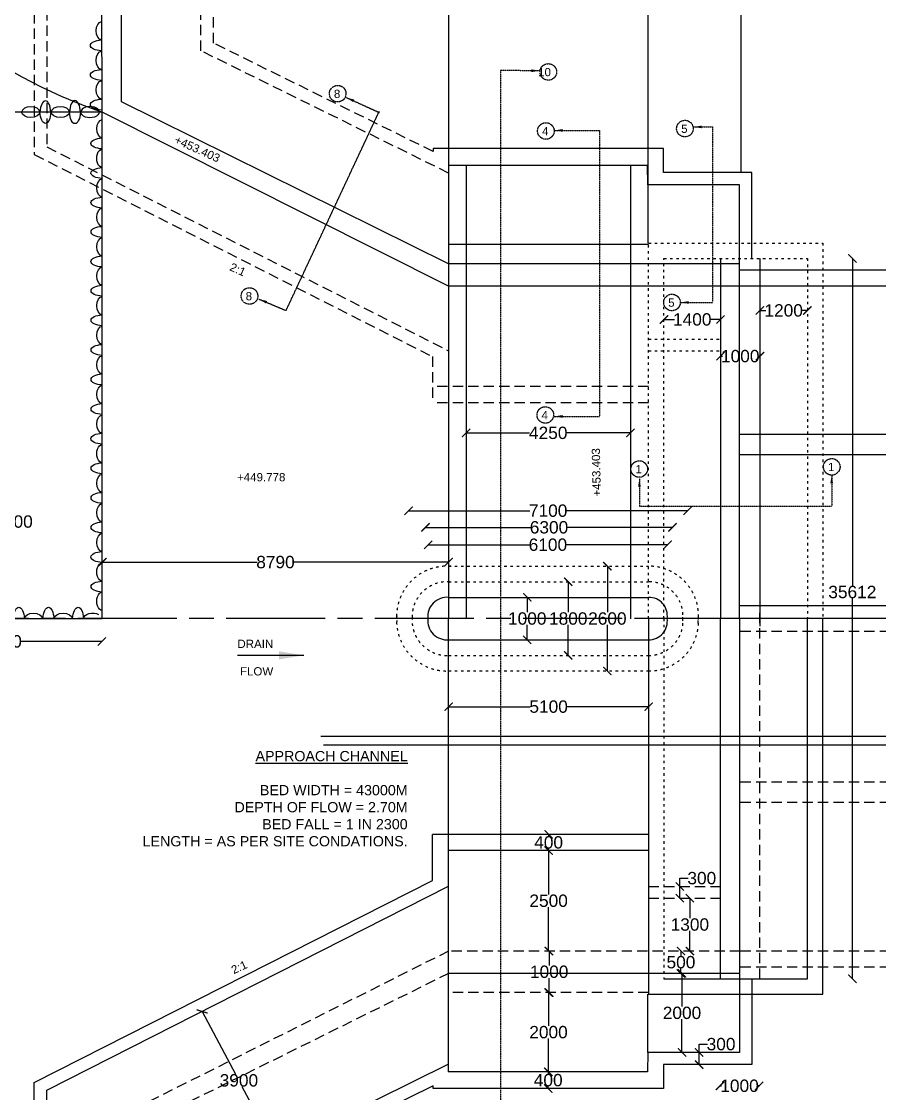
# Model space of a CAD drawing. Header units: millimetres. Extents: x -684 to 57229, y 11787 to 25017.
# Drawn here: x 38562 to 42724, y 14452 to 19652 of the extents above; entities that cross this region are included whole.
import ezdxf

# ---------------------------------------------------------------- set-up
doc = ezdxf.new("R2010")
doc.units = ezdxf.units.MM
doc.header["$MEASUREMENT"] = 0
for name, pattern in [('ACAD_ISO03W100', [30, 12, -18]), ('ACAD_ISO08W100', [36, 24, -3, 6, -3]), ('HIDDENX2', [0.75, 0.5, -0.25])]:
    doc.linetypes.add(name, pattern=pattern)
doc.layers.add('DIMENSION', color=7, linetype='Continuous')
doc.layers.add('DRAWING', color=7, linetype='Continuous')
doc.styles.get("Standard").update_dxf_attribs({"font": 'arial.ttf'})
doc.dimstyles.get("Standard").update_dxf_attribs({"dimtxt": 60, "dimasz": 40, "dimexe": 0.18, "dimexo": 0.0625, "dimgap": 0.09, "dimtad": 0, "dimtih": 1, "dimtoh": 1, "dimdec": 0, "dimzin": 0, "dimdsep": 46, "dimtxsty": 'Standard', "dimblk": 'ARCHTICK', "dimcen": 0.05, "dimse1": 1, "dimse2": 1, "dimadec": 0, "dimazin": 0, "dimtfac": 1, "dimtdec": 0, "dimtofl": 0, "dimtmove": 0, "dimatfit": 3, "dimfxl": 1, "dimtolj": 1, "dimtzin": 0, "dimarcsym": 0})

# ---------------------------------------------------------------- blocks, each defined once
blk = doc.blocks.new('_ArchTick')
at = {"color": 0, "linetype": 'ByBlock', "const_width": 0.15}
blk.add_lwpolyline([(-0.5, -0.5), (0.5, 0.5)], dxfattribs=at)
blk = doc.blocks.new('*D179')
at = {"layer": 'Defpoints', "color": 0, "transparency": 16777216}
for p in [(37989.6, 16644), (38951.5, 16644.8), (38951.5, 16639.3)]:
    blk.add_point(p, dxfattribs=at)
at = {"layer": 'DRAWING', "color": 0, "lineweight": -2, "transparency": 16777216}
for p, q in [((37989.6, 16644.8), (38381, 16644.8)), ((38951.5, 16644.8), (38560.1, 16644.8))]:
    blk.add_line(p, q, dxfattribs=at)
at = {"layer": 'DRAWING', "color": 0, "lineweight": -2, "transparency": 16777216, "xscale": 40, "yscale": 40, "zscale": 40, "rotation": 180}
blk.add_blockref('_ArchTick', (37989.6, 16644.8), dxfattribs=at)
at = {"layer": 'DRAWING', "color": 0, "lineweight": -2, "transparency": 16777216, "xscale": 40, "yscale": 40, "zscale": 40}
blk.add_blockref('_ArchTick', (38951.5, 16644.8), dxfattribs=at)
at = {"layer": 'DRAWING', "color": 0, "transparency": 16777216, "insert": (38470.5, 16644.8), "char_height": 60, "attachment_point": 5}
blk.add_mtext('\\A1;5000', dxfattribs=at)
blk = doc.blocks.new('*D180')
at = {"layer": 'Defpoints', "color": 0, "transparency": 16777216}
for p in [(38954.2, 17027.7), (40633.9, 17042.9), (40633.9, 17029.5)]:
    blk.add_point(p, dxfattribs=at)
at = {"layer": 'DRAWING', "color": 0, "lineweight": -2, "transparency": 16777216}
for p, q in [((38954.2, 17029.5), (39704.4, 17029.5)), ((40633.9, 17029.5), (39883.7, 17029.5))]:
    blk.add_line(p, q, dxfattribs=at)
at = {"layer": 'DRAWING', "color": 0, "lineweight": -2, "transparency": 16777216, "xscale": 40, "yscale": 40, "zscale": 40, "rotation": 180}
blk.add_blockref('_ArchTick', (38954.2, 17029.5), dxfattribs=at)
at = {"layer": 'DRAWING', "color": 0, "lineweight": -2, "transparency": 16777216, "xscale": 40, "yscale": 40, "zscale": 40}
blk.add_blockref('_ArchTick', (40633.9, 17029.5), dxfattribs=at)
at = {"layer": 'DRAWING', "color": 0, "transparency": 16777216, "insert": (39794, 17029.5), "char_height": 60, "attachment_point": 5}
blk.add_mtext('\\A1;8790', dxfattribs=at)
blk = doc.blocks.new('*D181')
at = {"layer": 'Defpoints', "color": 0, "transparency": 16777216}
for p in [(40534.5, 17115.7), (41695.9, 17119.8), (41695.9, 17113.8)]:
    blk.add_point(p, dxfattribs=at)
at = {"layer": 'DRAWING', "color": 0, "lineweight": -2, "transparency": 16777216}
for p, q in [((40534.5, 17113.8), (41025.4, 17113.8)), ((41695.9, 17113.8), (41204.9, 17113.8))]:
    blk.add_line(p, q, dxfattribs=at)
at = {"layer": 'DRAWING', "color": 0, "lineweight": -2, "transparency": 16777216, "xscale": 40, "yscale": 40, "zscale": 40, "rotation": 180}
blk.add_blockref('_ArchTick', (40534.5, 17113.8), dxfattribs=at)
at = {"layer": 'DRAWING', "color": 0, "lineweight": -2, "transparency": 16777216, "xscale": 40, "yscale": 40, "zscale": 40}
blk.add_blockref('_ArchTick', (41695.9, 17113.8), dxfattribs=at)
at = {"layer": 'DRAWING', "color": 0, "transparency": 16777216, "insert": (41115.2, 17113.8), "char_height": 60, "attachment_point": 5}
blk.add_mtext('\\A1;6100', dxfattribs=at)
blk = doc.blocks.new('*D182')
at = {"layer": 'Defpoints', "color": 0, "transparency": 16777216}
for p in [(40521.5, 17198.4), (41719.5, 17198.2), (41719.5, 17198.1)]:
    blk.add_point(p, dxfattribs=at)
at = {"layer": 'DRAWING', "color": 0, "lineweight": -2, "transparency": 16777216}
for p, q in [((40521.5, 17198.1), (41030.7, 17198.1)), ((41719.5, 17198.1), (41210.2, 17198.1))]:
    blk.add_line(p, q, dxfattribs=at)
at = {"layer": 'DRAWING', "color": 0, "lineweight": -2, "transparency": 16777216, "xscale": 40, "yscale": 40, "zscale": 40, "rotation": 180}
blk.add_blockref('_ArchTick', (40521.5, 17198.1), dxfattribs=at)
at = {"layer": 'DRAWING', "color": 0, "lineweight": -2, "transparency": 16777216, "xscale": 40, "yscale": 40, "zscale": 40}
blk.add_blockref('_ArchTick', (41719.5, 17198.1), dxfattribs=at)
at = {"layer": 'DRAWING', "color": 0, "transparency": 16777216, "insert": (41120.5, 17198.1), "char_height": 60, "attachment_point": 5}
blk.add_mtext('\\A1;6300', dxfattribs=at)
blk = doc.blocks.new('*D183')
at = {"layer": 'Defpoints', "color": 0, "transparency": 16777216}
for p in [(40439.8, 17280.9), (41792.9, 17287), (41792.9, 17278.8)]:
    blk.add_point(p, dxfattribs=at)
at = {"layer": 'DRAWING', "color": 0, "lineweight": -2, "transparency": 16777216}
for p, q in [((40439.8, 17278.8), (41027, 17278.8)), ((41792.9, 17278.8), (41205.7, 17278.8))]:
    blk.add_line(p, q, dxfattribs=at)
at = {"layer": 'DRAWING', "color": 0, "lineweight": -2, "transparency": 16777216, "xscale": 40, "yscale": 40, "zscale": 40, "rotation": 180}
blk.add_blockref('_ArchTick', (40439.8, 17278.8), dxfattribs=at)
at = {"layer": 'DRAWING', "color": 0, "lineweight": -2, "transparency": 16777216, "xscale": 40, "yscale": 40, "zscale": 40}
blk.add_blockref('_ArchTick', (41792.9, 17278.8), dxfattribs=at)
at = {"layer": 'DRAWING', "color": 0, "transparency": 16777216, "insert": (41116.4, 17278.8), "char_height": 60, "attachment_point": 5}
blk.add_mtext('\\A1;7100', dxfattribs=at)
blk = doc.blocks.new('*D184')
at = {"layer": 'Defpoints', "color": 0, "transparency": 16777216}
for p in [(41015, 16858.7), (41030, 16858.7), (41030, 16652.6)]:
    blk.add_point(p, dxfattribs=at)
at = {"layer": 'DRAWING', "color": 0, "lineweight": -2, "transparency": 16777216}
for p, q in [((41015, 16858.7), (41015, 16786.4)), ((41015, 16652.6), (41015, 16724.9))]:
    blk.add_line(p, q, dxfattribs=at)
at = {"layer": 'DRAWING', "color": 0, "lineweight": -2, "transparency": 16777216, "xscale": 40, "yscale": 40, "zscale": 40}
for p, rotation in [((41015, 16858.7), 90), ((41015, 16652.6), 270)]:
    blk.add_blockref('_ArchTick', p, dxfattribs=dict(at, rotation=rotation))
at = {"layer": 'DRAWING', "color": 0, "transparency": 16777216, "insert": (41015, 16755.7), "char_height": 60, "attachment_point": 5}
blk.add_mtext('\\A1;1000', dxfattribs=at)
blk = doc.blocks.new('*D185')
at = {"layer": 'Defpoints', "color": 0, "transparency": 16777216}
for p in [(41213.9, 16934.2), (41213.9, 16577.1), (41213.9, 16577.1)]:
    blk.add_point(p, dxfattribs=at)
at = {"layer": 'DRAWING', "color": 0, "lineweight": -2, "transparency": 16777216}
for p, q in [((41213.9, 16934.2), (41213.9, 16786.4)), ((41213.9, 16577.1), (41213.9, 16724.9))]:
    blk.add_line(p, q, dxfattribs=at)
at = {"layer": 'DRAWING', "color": 0, "lineweight": -2, "transparency": 16777216, "xscale": 40, "yscale": 40, "zscale": 40}
for p, rotation in [((41213.9, 16934.2), 90), ((41213.9, 16577.1), 270)]:
    blk.add_blockref('_ArchTick', p, dxfattribs=dict(at, rotation=rotation))
at = {"layer": 'DRAWING', "color": 0, "transparency": 16777216, "insert": (41213.9, 16755.7), "char_height": 60, "attachment_point": 5}
blk.add_mtext('\\A1;1800', dxfattribs=at)
blk = doc.blocks.new('*D186')
at = {"layer": 'Defpoints', "color": 0, "transparency": 16777216}
for p in [(41403.5, 17009.8), (41403.5, 16501.6), (41403.5, 16501.6)]:
    blk.add_point(p, dxfattribs=at)
at = {"layer": 'DRAWING', "color": 0, "lineweight": -2, "transparency": 16777216}
for p, q in [((41403.5, 17009.8), (41403.5, 16786.4)), ((41403.5, 16501.6), (41403.5, 16724.9))]:
    blk.add_line(p, q, dxfattribs=at)
at = {"layer": 'DRAWING', "color": 0, "lineweight": -2, "transparency": 16777216, "xscale": 40, "yscale": 40, "zscale": 40}
for p, rotation in [((41403.5, 17009.8), 90), ((41403.5, 16501.6), 270)]:
    blk.add_blockref('_ArchTick', p, dxfattribs=dict(at, rotation=rotation))
at = {"layer": 'DRAWING', "color": 0, "transparency": 16777216, "insert": (41403.5, 16755.7), "char_height": 60, "attachment_point": 5}
blk.add_mtext('\\A1;2600', dxfattribs=at)
blk = doc.blocks.new('*D187')
at = {"layer": 'Defpoints', "color": 0, "transparency": 16777216}
for p in [(40633.9, 16328.5), (41603.6, 16328.5), (41603.6, 16328.5)]:
    blk.add_point(p, dxfattribs=at)
at = {"layer": 'DRAWING', "color": 0, "lineweight": -2, "transparency": 16777216}
for p, q in [((40633.9, 16328.5), (41029.1, 16328.5)), ((41603.6, 16328.5), (41208.3, 16328.5))]:
    blk.add_line(p, q, dxfattribs=at)
at = {"layer": 'DRAWING', "color": 0, "lineweight": -2, "transparency": 16777216, "xscale": 40, "yscale": 40, "zscale": 40, "rotation": 180}
blk.add_blockref('_ArchTick', (40633.9, 16328.5), dxfattribs=at)
at = {"layer": 'DRAWING', "color": 0, "lineweight": -2, "transparency": 16777216, "xscale": 40, "yscale": 40, "zscale": 40}
blk.add_blockref('_ArchTick', (41603.6, 16328.5), dxfattribs=at)
at = {"layer": 'DRAWING', "color": 0, "transparency": 16777216, "insert": (41118.7, 16328.5), "char_height": 60, "attachment_point": 5}
blk.add_mtext('\\A1;5100', dxfattribs=at)
blk = doc.blocks.new('*D188')
at = {"layer": 'Defpoints', "color": 0, "transparency": 16777216}
for p in [(41118.7, 15709.1), (41118.7, 15709.1), (41118.7, 15630.8)]:
    blk.add_point(p, dxfattribs=at)
at = {"layer": 'DRAWING', "color": 0, "lineweight": -2, "transparency": 16777216}
for p, q in [((41118.7, 15709.1), (41118.7, 15700.7)), ((41118.7, 15630.8), (41118.7, 15639.2))]:
    blk.add_line(p, q, dxfattribs=at)
at = {"layer": 'DRAWING', "color": 0, "lineweight": -2, "transparency": 16777216, "xscale": 40, "yscale": 40, "zscale": 40}
for p, rotation in [((41118.7, 15709.1), 90), ((41118.7, 15630.8), 270)]:
    blk.add_blockref('_ArchTick', p, dxfattribs=dict(at, rotation=rotation))
at = {"layer": 'DRAWING', "color": 0, "transparency": 16777216, "insert": (41118.7, 15670), "char_height": 60, "attachment_point": 5}
blk.add_mtext('\\A1;400', dxfattribs=at)
blk = doc.blocks.new('*D189')
at = {"layer": 'Defpoints', "color": 0, "transparency": 16777216}
for p in [(41118.7, 15630.8), (41118.7, 15143.2), (41118.7, 15143.2)]:
    blk.add_point(p, dxfattribs=at)
at = {"layer": 'DRAWING', "color": 0, "lineweight": -2, "transparency": 16777216}
for p, q in [((41118.7, 15630.8), (41118.7, 15417.7)), ((41118.7, 15143.2), (41118.7, 15356.3))]:
    blk.add_line(p, q, dxfattribs=at)
at = {"layer": 'DRAWING', "color": 0, "lineweight": -2, "transparency": 16777216, "xscale": 40, "yscale": 40, "zscale": 40}
for p, rotation in [((41118.7, 15630.8), 90), ((41118.7, 15143.2), 270)]:
    blk.add_blockref('_ArchTick', p, dxfattribs=dict(at, rotation=rotation))
at = {"layer": 'DRAWING', "color": 0, "transparency": 16777216, "insert": (41118.7, 15387), "char_height": 60, "attachment_point": 5}
blk.add_mtext('\\A1;2500', dxfattribs=at)
blk = doc.blocks.new('*D190')
at = {"layer": 'Defpoints', "color": 0, "transparency": 16777216}
for p in [(41118.7, 15143.2), (41118.7, 14941.7), (41121.4, 14941.7)]:
    blk.add_point(p, dxfattribs=at)
at = {"layer": 'DRAWING', "color": 0, "lineweight": -2, "transparency": 16777216}
for p, q in [((41121.4, 15143.2), (41121.4, 15073.2)), ((41121.4, 14941.7), (41121.4, 15011.7))]:
    blk.add_line(p, q, dxfattribs=at)
at = {"layer": 'DRAWING', "color": 0, "lineweight": -2, "transparency": 16777216, "xscale": 40, "yscale": 40, "zscale": 40}
for p, rotation in [((41121.4, 15143.2), 90), ((41121.4, 14941.7), 270)]:
    blk.add_blockref('_ArchTick', p, dxfattribs=dict(at, rotation=rotation))
at = {"layer": 'DRAWING', "color": 0, "transparency": 16777216, "insert": (41121.4, 15042.5), "char_height": 60, "attachment_point": 5}
blk.add_mtext('\\A1;1000', dxfattribs=at)
blk = doc.blocks.new('*D191')
at = {"layer": 'Defpoints', "color": 0, "transparency": 16777216}
for p in [(41118.7, 14941.7), (41115.2, 14557.8), (41118.2, 14557.8)]:
    blk.add_point(p, dxfattribs=at)
at = {"layer": 'DRAWING', "color": 0, "lineweight": -2, "transparency": 16777216}
for p, q in [((41118.2, 14941.7), (41118.2, 14780.5)), ((41118.2, 14557.8), (41118.2, 14719))]:
    blk.add_line(p, q, dxfattribs=at)
at = {"layer": 'DRAWING', "color": 0, "lineweight": -2, "transparency": 16777216, "xscale": 40, "yscale": 40, "zscale": 40}
for p, rotation in [((41118.2, 14941.7), 90), ((41118.2, 14557.8), 270)]:
    blk.add_blockref('_ArchTick', p, dxfattribs=dict(at, rotation=rotation))
at = {"layer": 'DRAWING', "color": 0, "transparency": 16777216, "insert": (41118.2, 14749.7), "char_height": 60, "attachment_point": 5}
blk.add_mtext('\\A1;2000', dxfattribs=at)
blk = doc.blocks.new('*D192')
at = {"layer": 'Defpoints', "color": 0, "transparency": 16777216}
for p in [(41115.2, 14557.8), (41115.2, 14476.1), (41116.8, 14476.1)]:
    blk.add_point(p, dxfattribs=at)
at = {"layer": 'DRAWING', "color": 0, "lineweight": -2, "transparency": 16777216}
for p, q in [((41116.8, 14557.8), (41116.8, 14547.6)), ((41116.8, 14476.1), (41116.8, 14486.2))]:
    blk.add_line(p, q, dxfattribs=at)
at = {"layer": 'DRAWING', "color": 0, "lineweight": -2, "transparency": 16777216, "xscale": 40, "yscale": 40, "zscale": 40}
for p, rotation in [((41116.8, 14557.8), 90), ((41116.8, 14476.1), 270)]:
    blk.add_blockref('_ArchTick', p, dxfattribs=dict(at, rotation=rotation))
at = {"layer": 'DRAWING', "color": 0, "transparency": 16777216, "insert": (41116.8, 14516.9), "char_height": 60, "attachment_point": 5}
blk.add_mtext('\\A1;400', dxfattribs=at)
blk = doc.blocks.new('*D196')
at = {"layer": 'Defpoints', "color": 0, "transparency": 16777216}
for p in [(41950, 14490.8), (42139.3, 14489.6), (42139.3, 14489.6)]:
    blk.add_point(p, dxfattribs=at)
at = {"layer": 'DRAWING', "color": 0, "lineweight": -2, "transparency": 16777216}
for p, q in [((41950, 14489.6), (41957.9, 14489.6)), ((42139.3, 14489.6), (42131.4, 14489.6))]:
    blk.add_line(p, q, dxfattribs=at)
at = {"layer": 'DRAWING', "color": 0, "lineweight": -2, "transparency": 16777216, "xscale": 40, "yscale": 40, "zscale": 40, "rotation": 180}
blk.add_blockref('_ArchTick', (41950, 14489.6), dxfattribs=at)
at = {"layer": 'DRAWING', "color": 0, "lineweight": -2, "transparency": 16777216, "xscale": 40, "yscale": 40, "zscale": 40}
blk.add_blockref('_ArchTick', (42139.3, 14489.6), dxfattribs=at)
at = {"layer": 'DRAWING', "color": 0, "transparency": 16777216, "insert": (42044.6, 14489.6), "char_height": 60, "attachment_point": 5}
blk.add_mtext('\\A1;1000', dxfattribs=at)
blk = doc.blocks.new('*D197')
at = {"layer": 'Defpoints', "color": 0, "transparency": 16777216}
for p in [(41848.2, 14651.6), (41848.7, 14651.6), (41848.2, 14592.4)]:
    blk.add_point(p, dxfattribs=at)
at = {"layer": 'DRAWING', "color": 0, "lineweight": -2, "transparency": 16777216}
for p, q in [((41848.7, 14651.6), (41848.7, 14691.6)), ((41848.7, 14691.6), (41888.7, 14691.6)), ((41848.7, 14592.4), (41848.7, 14651.6))]:
    blk.add_line(p, q, dxfattribs=at)
at = {"layer": 'DRAWING', "color": 0, "lineweight": -2, "transparency": 16777216, "xscale": 40, "yscale": 40, "zscale": 40}
for p, rotation in [((41848.7, 14651.6), 90), ((41848.7, 14592.4), 270)]:
    blk.add_blockref('_ArchTick', p, dxfattribs=dict(at, rotation=rotation))
at = {"layer": 'DRAWING', "color": 0, "transparency": 16777216, "insert": (41955, 14691.6), "char_height": 60, "attachment_point": 5}
blk.add_mtext('\\A1;300', dxfattribs=at)
blk = doc.blocks.new('*D198')
at = {"layer": 'Defpoints', "color": 0, "transparency": 16777216}
for p in [(41755.4, 15456.6), (41755.4, 15456.6), (41755.4, 15400)]:
    blk.add_point(p, dxfattribs=at)
at = {"layer": 'DRAWING', "color": 0, "lineweight": -2, "transparency": 16777216}
for p, q in [((41755.4, 15456.6), (41755.4, 15496.6)), ((41755.4, 15496.6), (41795.4, 15496.6)), ((41755.4, 15400), (41755.4, 15456.6))]:
    blk.add_line(p, q, dxfattribs=at)
at = {"layer": 'DRAWING', "color": 0, "lineweight": -2, "transparency": 16777216, "xscale": 40, "yscale": 40, "zscale": 40}
for p, rotation in [((41755.4, 15456.6), 90), ((41755.4, 15400), 270)]:
    blk.add_blockref('_ArchTick', p, dxfattribs=dict(at, rotation=rotation))
at = {"layer": 'DRAWING', "color": 0, "transparency": 16777216, "insert": (41861.6, 15496.6), "char_height": 60, "attachment_point": 5}
blk.add_mtext('\\A1;300', dxfattribs=at)
blk = doc.blocks.new('*D199')
at = {"layer": 'Defpoints', "color": 0, "transparency": 16777216}
for p in [(41803.8, 15400), (41803.8, 15143.2), (41803.8, 15143.2)]:
    blk.add_point(p, dxfattribs=at)
at = {"layer": 'DRAWING', "color": 0, "lineweight": -2, "transparency": 16777216}
for p, q in [((41803.8, 15400), (41803.8, 15302.3)), ((41803.8, 15143.2), (41803.8, 15240.9))]:
    blk.add_line(p, q, dxfattribs=at)
at = {"layer": 'DRAWING', "color": 0, "lineweight": -2, "transparency": 16777216, "xscale": 40, "yscale": 40, "zscale": 40}
for p, rotation in [((41803.8, 15400), 90), ((41803.8, 15143.2), 270)]:
    blk.add_blockref('_ArchTick', p, dxfattribs=dict(at, rotation=rotation))
at = {"layer": 'DRAWING', "color": 0, "transparency": 16777216, "insert": (41803.8, 15271.6), "char_height": 60, "attachment_point": 5}
blk.add_mtext('\\A1;1300', dxfattribs=at)
blk = doc.blocks.new('*D200')
at = {"layer": 'Defpoints', "color": 0, "transparency": 16777216}
for p in [(41760.5, 15143.2), (41803.8, 15143.2), (41765.6, 15034.8)]:
    blk.add_point(p, dxfattribs=at)
at = {"layer": 'DRAWING', "color": 0, "lineweight": -2, "transparency": 16777216}
for p, q in [((41760.5, 15143.2), (41760.5, 15119.7)), ((41760.5, 15034.8), (41760.5, 15058.3))]:
    blk.add_line(p, q, dxfattribs=at)
at = {"layer": 'DRAWING', "color": 0, "lineweight": -2, "transparency": 16777216, "xscale": 40, "yscale": 40, "zscale": 40}
for p, rotation in [((41760.5, 15143.2), 90), ((41760.5, 15034.8), 270)]:
    blk.add_blockref('_ArchTick', p, dxfattribs=dict(at, rotation=rotation))
at = {"layer": 'DRAWING', "color": 0, "transparency": 16777216, "insert": (41760.5, 15089), "char_height": 60, "attachment_point": 5}
blk.add_mtext('\\A1;500', dxfattribs=at)
blk = doc.blocks.new('*D201')
at = {"layer": 'Defpoints', "color": 0, "transparency": 16777216}
for p in [(41765.6, 15034.8), (41765.6, 14651.6), (41765.6, 14651.6)]:
    blk.add_point(p, dxfattribs=at)
at = {"layer": 'DRAWING', "color": 0, "lineweight": -2, "transparency": 16777216}
for p, q in [((41765.6, 15034.8), (41765.6, 14873.9)), ((41765.6, 14651.6), (41765.6, 14812.5))]:
    blk.add_line(p, q, dxfattribs=at)
at = {"layer": 'DRAWING', "color": 0, "lineweight": -2, "transparency": 16777216, "xscale": 40, "yscale": 40, "zscale": 40}
for p, rotation in [((41765.6, 15034.8), 90), ((41765.6, 14651.6), 270)]:
    blk.add_blockref('_ArchTick', p, dxfattribs=dict(at, rotation=rotation))
at = {"layer": 'DRAWING', "color": 0, "transparency": 16777216, "insert": (41765.6, 14843.2), "char_height": 60, "attachment_point": 5}
blk.add_mtext('\\A1;2000', dxfattribs=at)
blk = doc.blocks.new('*D202')
at = {"layer": 'Defpoints', "color": 0, "transparency": 16777216}
for p in [(39438.4, 14850.8), (39795.3, 14181), (39795.8, 14181.3)]:
    blk.add_point(p, dxfattribs=at)
at = {"layer": 'DRAWING', "color": 0, "lineweight": -2, "transparency": 16777216}
for p, q in [((39437.9, 14850.5), (39600.2, 14546.5)), ((39795.3, 14181), (39633, 14485.1))]:
    blk.add_line(p, q, dxfattribs=at)
at = {"layer": 'DRAWING', "color": 0, "lineweight": -2, "transparency": 16777216, "xscale": 40, "yscale": 40, "zscale": 40}
for p, rotation in [((39437.9, 14850.5), 118.0957839867194), ((39795.3, 14181), 298.0957839867193)]:
    blk.add_blockref('_ArchTick', p, dxfattribs=dict(at, rotation=rotation))
at = {"layer": 'DRAWING', "color": 0, "transparency": 16777216, "insert": (39616.6, 14515.8), "char_height": 60, "attachment_point": 5}
blk.add_mtext('\\A1;3900', dxfattribs=at)
blk = doc.blocks.new('*D207')
at = {"layer": 'Defpoints', "color": 0, "transparency": 16777216}
for p in [(38499.1, 19211.9), (38500.3, 19211.9), (38499.1, 14328.5)]:
    blk.add_point(p, dxfattribs=at)
at = {"layer": 'DRAWING', "color": 0, "lineweight": -2, "transparency": 16777216}
for p, q in [((38500.3, 19211.9), (38500.3, 17256.7)), ((38500.3, 14328.5), (38500.3, 17195.3))]:
    blk.add_line(p, q, dxfattribs=at)
at = {"layer": 'DRAWING', "color": 0, "lineweight": -2, "transparency": 16777216, "xscale": 40, "yscale": 40, "zscale": 40}
for p, rotation in [((38500.3, 19211.9), 90), ((38500.3, 14328.5), 270)]:
    blk.add_blockref('_ArchTick', p, dxfattribs=dict(at, rotation=rotation))
at = {"layer": 'DRAWING', "color": 0, "transparency": 16777216, "insert": (38500.3, 17226), "char_height": 60, "attachment_point": 5}
blk.add_mtext('\\A1;43000', dxfattribs=at)
blk = doc.blocks.new('*D208')
at = {"layer": 'Defpoints', "color": 0, "transparency": 16777216}
for p in [(40718.4, 17656.2), (41515.2, 17656.2), (41515.2, 17656.2)]:
    blk.add_point(p, dxfattribs=at)
at = {"layer": 'DRAWING', "color": 0, "lineweight": -2, "transparency": 16777216}
for p, q in [((40718.4, 17656.2), (41026, 17656.2)), ((41515.2, 17656.2), (41207.6, 17656.2))]:
    blk.add_line(p, q, dxfattribs=at)
at = {"layer": 'DRAWING', "color": 0, "lineweight": -2, "transparency": 16777216, "xscale": 40, "yscale": 40, "zscale": 40, "rotation": 180}
blk.add_blockref('_ArchTick', (40718.4, 17656.2), dxfattribs=at)
at = {"layer": 'DRAWING', "color": 0, "lineweight": -2, "transparency": 16777216, "xscale": 40, "yscale": 40, "zscale": 40}
blk.add_blockref('_ArchTick', (41515.2, 17656.2), dxfattribs=at)
at = {"layer": 'DRAWING', "color": 0, "transparency": 16777216, "insert": (41116.8, 17656.2), "char_height": 60, "attachment_point": 5}
blk.add_mtext('\\A1;4250', dxfattribs=at)
blk = doc.blocks.new('*D209')
at = {"layer": 'Defpoints', "color": 0, "transparency": 16777216}
for p in [(41952.3, 18028.3), (42143.8, 18028.3), (42143.8, 18028.3)]:
    blk.add_point(p, dxfattribs=at)
at = {"layer": 'DRAWING', "color": 0, "lineweight": -2, "transparency": 16777216}
for p, q in [((41952.3, 18028.3), (41961.3, 18028.3)), ((42143.8, 18028.3), (42134.8, 18028.3))]:
    blk.add_line(p, q, dxfattribs=at)
at = {"layer": 'DRAWING', "color": 0, "lineweight": -2, "transparency": 16777216, "xscale": 40, "yscale": 40, "zscale": 40, "rotation": 180}
blk.add_blockref('_ArchTick', (41952.3, 18028.3), dxfattribs=at)
at = {"layer": 'DRAWING', "color": 0, "lineweight": -2, "transparency": 16777216, "xscale": 40, "yscale": 40, "zscale": 40}
blk.add_blockref('_ArchTick', (42143.8, 18028.3), dxfattribs=at)
at = {"layer": 'DRAWING', "color": 0, "transparency": 16777216, "insert": (42048, 18028.3), "char_height": 60, "attachment_point": 5}
blk.add_mtext('\\A1;1000', dxfattribs=at)
blk = doc.blocks.new('*D210')
at = {"layer": 'Defpoints', "color": 0, "transparency": 16777216}
for p in [(41678.3, 18206.2), (41952.3, 18206.2), (41952.3, 18206.2)]:
    blk.add_point(p, dxfattribs=at)
at = {"layer": 'DRAWING', "color": 0, "lineweight": -2, "transparency": 16777216}
for p, q in [((41678.3, 18206.2), (41728.5, 18206.2)), ((41952.3, 18206.2), (41902, 18206.2))]:
    blk.add_line(p, q, dxfattribs=at)
at = {"layer": 'DRAWING', "color": 0, "lineweight": -2, "transparency": 16777216, "xscale": 40, "yscale": 40, "zscale": 40, "rotation": 180}
blk.add_blockref('_ArchTick', (41678.3, 18206.2), dxfattribs=at)
at = {"layer": 'DRAWING', "color": 0, "lineweight": -2, "transparency": 16777216, "xscale": 40, "yscale": 40, "zscale": 40}
blk.add_blockref('_ArchTick', (41952.3, 18206.2), dxfattribs=at)
at = {"layer": 'DRAWING', "color": 0, "transparency": 16777216, "insert": (41815.3, 18206.2), "char_height": 60, "attachment_point": 5}
blk.add_mtext('\\A1;1400', dxfattribs=at)
blk = doc.blocks.new('*D211')
at = {"layer": 'Defpoints', "color": 0, "transparency": 16777216}
for p in [(42143.8, 18238.1), (42373.6, 18250), (42373.6, 18238.1)]:
    blk.add_point(p, dxfattribs=at)
at = {"layer": 'DRAWING', "color": 0, "lineweight": -2, "transparency": 16777216}
for p, q in [((42143.8, 18250), (42171.9, 18250)), ((42373.6, 18250), (42345.5, 18250))]:
    blk.add_line(p, q, dxfattribs=at)
at = {"layer": 'DRAWING', "color": 0, "lineweight": -2, "transparency": 16777216, "xscale": 40, "yscale": 40, "zscale": 40, "rotation": 180}
blk.add_blockref('_ArchTick', (42143.8, 18250), dxfattribs=at)
at = {"layer": 'DRAWING', "color": 0, "lineweight": -2, "transparency": 16777216, "xscale": 40, "yscale": 40, "zscale": 40}
blk.add_blockref('_ArchTick', (42373.6, 18250), dxfattribs=at)
at = {"layer": 'DRAWING', "color": 0, "transparency": 16777216, "insert": (42258.7, 18250), "char_height": 60, "attachment_point": 5}
blk.add_mtext('\\A1;1200', dxfattribs=at)
blk = doc.blocks.new('*D223')
at = {"layer": 'Defpoints', "color": 0, "transparency": 16777216}
for p in [(42557.9, 18502.4), (42557.9, 15008.9), (42591.8, 15008.9)]:
    blk.add_point(p, dxfattribs=at)
at = {"layer": 'DRAWING', "color": 0, "lineweight": -2, "transparency": 16777216}
for p, q in [((42591.8, 18502.4), (42591.8, 16915)), ((42591.8, 15008.9), (42591.8, 16853.6))]:
    blk.add_line(p, q, dxfattribs=at)
at = {"layer": 'DRAWING', "color": 0, "lineweight": -2, "transparency": 16777216, "xscale": 40, "yscale": 40, "zscale": 40}
for p, rotation in [((42591.8, 18502.4), 90), ((42591.8, 15008.9), 270)]:
    blk.add_blockref('_ArchTick', p, dxfattribs=dict(at, rotation=rotation))
at = {"layer": 'DRAWING', "color": 0, "transparency": 16777216, "insert": (42591.8, 16884.3), "char_height": 60, "attachment_point": 5}
blk.add_mtext('\\A1;35612', dxfattribs=at)

msp = doc.modelspace()

# ---------------------------------------------------------------- linework, layer by layer
at = {"layer": 'DIMENSION', "extrusion": (0, 0, -1)}
for centre, major_axis, ratio, start_param, end_param in [((38951.8, 19606.6), (0, -44.4), 0.613658, 0.031059, 3.110534), ((38958.4, 19535.7), (-62.3, 0), 0.429578, 4.831278, 7.735093), ((38951.8, 19463.1), (0, -44.4), 0.613658, 0.031059, 3.110534), ((38958.4, 19392.2), (-62.3, 0), 0.429578, 4.831278, 7.735093), ((38951.8, 19319.6), (0, -44.4), 0.613658, 0.031059, 3.110534), ((38958.4, 19248.7), (-62.3, 0), 0.429578, 4.831278, 7.735093), ((38607.1, 19212.8), (44.4, 0), 0.613658, 0.031059, 3.110534), ((38678, 19219.3), (0, -62.3), 0.429578, 4.831278, 7.735093), ((38750.6, 19212.8), (44.4, 0), 0.613658, 0.031059, 3.110534), ((38821.5, 19218.5), (0, -62.3), 0.429578, 4.817613, 7.748758), ((38894.1, 19211.9), (44.4, 0), 0.613658, 0, 3.141593), ((38954.8, 19131.2), (0, -44.4), 0.613658, 0.031059, 3.110534), ((38960.5, 19060.2), (-62.3, 0), 0.429578, 4.817613, 7.748758), ((38954, 18987.7), (0, -44.4), 0.613658, 0, 3.141593), ((38961.4, 18916.7), (-62.3, 0), 0.429578, 4.831278, 7.735093), ((38954.8, 18844.1), (0, -44.4), 0.613658, 0.031059, 3.110534), ((38961.4, 18773.2), (-62.3, 0), 0.429578, 4.831278, 7.735093), ((38955.1, 18702.3), (0, -44.4), 0.613658, 0.031059, 3.110534), ((38961.6, 18631.3), (-62.3, 0), 0.429578, 4.831278, 7.735093), ((38955.1, 18558.8), (0, -44.4), 0.613658, 0.031059, 3.110534), ((38960.8, 18487.8), (-62.3, 0), 0.429578, 4.817613, 7.748758), ((38955.1, 18416.8), (0, -44.4), 0.613658, 0.031059, 3.110534), ((38961.6, 18345.8), (-62.3, 0), 0.429578, 4.831278, 7.735093), ((38955.1, 18273.3), (0, -44.4), 0.613658, 0.031059, 3.110534), ((38961.6, 18202.3), (-62.3, 0), 0.429578, 4.831278, 7.735093), ((38955.1, 18129.8), (0, -44.4), 0.613658, 0.031059, 3.110534), ((38961.6, 18058.8), (-62.3, 0), 0.429578, 4.831278, 7.735093), ((38955.1, 17986.3), (0, -44.4), 0.613658, 0.031059, 3.110534), ((38961.6, 17915.4), (-62.3, 0), 0.429578, 4.831278, 7.735093), ((38955.1, 17842.8), (0, -44.4), 0.613658, 0.031059, 3.110534), ((38961.6, 17771.9), (-62.3, 0), 0.429578, 4.831278, 7.735093), ((38955.1, 17699.3), (0, -44.4), 0.613658, 0.031059, 3.110534), ((38960.8, 17628.3), (-62.3, 0), 0.429578, 4.817613, 7.748758), ((38954.2, 17555.8), (0, -44.4), 0.613658, 0, 3.141593), ((38961.6, 17484.8), (-62.3, 0), 0.429578, 4.831278, 7.735093), ((38955.1, 17412.3), (0, -44.4), 0.613658, 0.031059, 3.110534), ((38961.6, 17341.3), (-62.3, 0), 0.429578, 4.831278, 7.735093), ((38955.1, 17268.8), (0, -44.4), 0.613658, 0.031059, 3.110534), ((38961.6, 17197.9), (-62.3, 0), 0.429578, 4.831278, 7.735093), ((38955.1, 17125.3), (0, -44.4), 0.613658, 0.031059, 3.110534), ((38960.8, 17054.3), (-62.3, 0), 0.429578, 4.817613, 7.748758), ((38954.2, 16981.8), (0, -44.4), 0.613658, 0, 3.141593), ((38961.6, 16910.8), (-62.3, 0), 0.429578, 4.831278, 7.735093), ((38954.2, 16839.8), (0, -44.4), 0.613658, 0, 3.141593), ((38549.4, 16748.3), (0, 62.3), 0.429578, 4.831278, 7.735093), ((38692.9, 16748.3), (0, 62.3), 0.429578, 4.831278, 7.735093), ((38836.4, 16748.3), (0, 62.3), 0.429578, 4.831278, 7.735093), ((38620.3, 16754.8), (-44.4, 0), 0.613658, 0.031059, 3.110534), ((38763.8, 16754.8), (-44.4, 0), 0.613658, 0.031059, 3.110534), ((38907.3, 16754.8), (-44.4, 0), 0.613658, 0.031059, 2.280861)]:
    msp.add_ellipse(centre, major_axis=major_axis, ratio=ratio, start_param=start_param, end_param=end_param, dxfattribs=at)
at = {"layer": 'DIMENSION'}
for centre, major_axis, ratio, start_param, end_param in [((38678, 19204.6), (0, 62.3), 0.429578, 4.831278, 7.735093), ((38821.5, 19205.4), (0, 62.3), 0.429578, 4.817613, 7.748758), ((38894.1, 19211.9), (44.4, 0), 0.613658, 0, 3.141593), ((38607.1, 19211.1), (44.4, 0), 0.613658, 0.031059, 3.110534), ((38750.6, 19211.1), (44.4, 0), 0.613658, 0.031059, 3.110534)]:
    msp.add_ellipse(centre, major_axis=major_axis, ratio=ratio, start_param=start_param, end_param=end_param, dxfattribs=at)
at = {"layer": 'DRAWING', "linetype": 'HIDDENX2', "ltscale": 100}
for p, q in [((38684.7, 20831.8), (38684.7, 19043.1)), ((39432.2, 19509.6), (39432.2, 20831.8)), ((40633.9, 18916.3), (39432.2, 19509.6)), ((38684.7, 19043.1), (40633.9, 18053.8))]:
    msp.add_line(p, q, dxfattribs=at)
at = {"layer": 'DRAWING', "linetype": 'ACAD_ISO03W100'}
for p, q in [((41678.3, 16755.7), (41678.3, 18502.4)), ((41678.3, 18502.4), (42373.6, 18502.4)), ((42373.6, 18502.4), (42373.6, 16755.7)), ((41678.3, 16755.7), (41678.3, 15008.9))]:
    msp.add_line(p, q, dxfattribs=at)
at = {"layer": 'DRAWING'}
for p, q in [((42373.6, 15008.9), (42373.6, 16755.7)), ((41678.3, 15008.9), (42373.6, 15008.9))]:
    msp.add_line(p, q, dxfattribs=at)
at = {"layer": 'DRAWING', "ltscale": 100}
for p, q in [((38684.7, 14468.2), (40633.9, 15457.6)), ((40633.9, 14595), (39432.2, 14001.8)), ((38684.7, 12679.5), (38684.7, 14468.2))]:
    msp.add_line(p, q, dxfattribs=at)
at = {"layer": 'DRAWING', "linetype": 'HIDDENX2', "ltscale": 100}
for points in [[(40558.2, 19021), (39492.6, 19547.1), (39492.6, 20892.2), (38624.3, 20892.2), (38624.3, 19006), (40555, 18026.1), (40555, 17802.3)], [(41603.6, 17880.5), (40556.1, 17880.5)], [(41603.6, 17802.3), (40556.1, 17802.3)], [(42143.8, 15008.9), (42143.8, 16792.9)], [(44349.9, 16693.7), (42048.1, 16693.7)], [(44349.9, 15961.6), (42048.1, 15961.6)], [(44349.9, 15863.6), (42048.1, 15863.6)], [(41603.6, 15456.6), (41952.3, 15456.6)], [(41603.6, 15400), (41952.3, 15400)], [(40633.9, 15143.2), (38954.2, 14299.4), (38949.3, 12679.5)], [(42048.1, 15143.2), (40633.9, 15143.2)], [(44349.9, 15143.2), (42048.1, 15143.2)], [(40633.9, 15034.8), (39047.2, 14249.2), (39047.2, 12687.3)], [(44349.9, 15065.9), (42048.1, 15065.9)], [(41603.6, 14941.7), (40633.9, 14941.7)]]:
    msp.add_lwpolyline(points, dxfattribs=at)
at = {"layer": 'DRAWING'}
for points in [[(40633.9, 18368.1), (38954.2, 19211.9), (38949.3, 20831.8)], [(40633.9, 18476.6), (39047.2, 19262.1), (39047.2, 20824)], [(40633.9, 20503.4), (40633.9, 16755.7)], [(41599.6, 20503.4), (41599.6, 18577.1)], [(42051.3, 20503.4), (42051.3, 18919)], [(40632.5, 19035.3), (40558.2, 19035.3), (40558.2, 19021)], [(42104.5, 18502.4), (42104.5, 18919), (41675.7, 18919), (41675.7, 19035.3), (40632.5, 19035.3)], [(42045.3, 16755.7), (42045.3, 18859.8), (41599.6, 18859.8), (41598.6, 18953.7), (40631.9, 18953.5)], [(40718.4, 18953.7), (40718.4, 16754.9)], [(41515.2, 18953.7), (41515.2, 16754.9)], [(41603.6, 18569.6), (40633.9, 18569.6)], [(42045.3, 18476.6), (40633.9, 18476.6)], [(41952.3, 18502.4), (41952.3, 16754.1)], [(42143.8, 18502.4), (42143.8, 16718.4)], [(44349.9, 18445.5), (42048.1, 18445.5)], [(42048.1, 18368.1), (40633.9, 18368.1)], [(44349.9, 18368.1), (42048.1, 18368.1)], [(44349.9, 17647.8), (42048.1, 17647.8)], [(44349.9, 17549.7), (42048.1, 17549.7)], [(40633.9, 16858.7), (41603.6, 16858.7)], [(44349.9, 16817.7), (42048.1, 16817.7)], [(42045.3, 16755.7), (42045.3, 14651.6), (41599.6, 14651.6), (41598.6, 14557.7), (40631.9, 14557.9)], [(40633.9, 14556.9), (40633.9, 16755.7)], [(41952.3, 15008.9), (41952.3, 16757.3)], [(40633.9, 16652.6), (41603.6, 16652.6)], [(42045.3, 15034.8), (40633.9, 15034.8)], [(42104.5, 15008.9), (42104.5, 14592.4), (41675.7, 14592.4), (41675.7, 14476.1), (40632.5, 14476.1)], [(41599.6, 14651.6), (41599.6, 14934.2)], [(40632.5, 14476.1), (40558.2, 14476.1), (40558.2, 14490.3)]]:
    msp.add_lwpolyline(points, dxfattribs=at)
for points in [[(38954.2, 19211.9), (38001.9, 19211.9), (38001.9, 16755.7), (38954.2, 16755.7)], [(42448.3, 16755.7), (41603.6, 16755.7), (41603.6, 14934.2), (42448.3, 14934.2)]]:
    msp.add_lwpolyline(points, close=True, dxfattribs=at)
at = {"layer": 'DRAWING', "linetype": 'ACAD_ISO03W100'}
msp.add_lwpolyline([(42448.3, 16755.7), (41603.6, 16755.7), (41603.6, 18577.1), (42448.3, 18577.1)], close=True, dxfattribs=at)
for points in [[(41603.6, 18111.4), (41952.3, 18111.4)], [(41603.6, 18054.8), (41952.3, 18054.8)], [(40633.9, 17009.8), (41603.6, 17009.8)], [(40633.9, 16934.2), (41603.6, 16934.2)], [(40633.9, 16577.1), (41603.6, 16577.1)], [(40633.9, 16501.6), (41603.6, 16501.6)]]:
    msp.add_lwpolyline(points, dxfattribs=at)
at = {"layer": 'DRAWING', "linetype": 'ACAD_ISO08W100', "ltscale": 20}
msp.add_lwpolyline([(51555.4, 16755.7), (36951.6, 16755.7), (36951.6, 17428.5)], dxfattribs=at)
at = {"layer": 'DRAWING', "linetype": 'Continuous'}
for points in [[(40013.5, 16185.7), (43165.9, 16185.7)], [(40026.5, 16143.5), (43167, 16143.5)]]:
    msp.add_lwpolyline(points, dxfattribs=at)
at = {"layer": 'DRAWING', "ltscale": 100}
for points in [[(40558.2, 14490.3), (39492.6, 13964.2), (39492.6, 12619.1), (38624.3, 12619.1), (38624.3, 14505.3), (40555, 15485.3), (40555, 15709.1)], [(41603.6, 15709.1), (40556.1, 15709.1)], [(41603.6, 15630.8), (40633.9, 15630.8)]]:
    msp.add_lwpolyline(points, dxfattribs=at)
at = {"layer": 'DRAWING', "linetype": 'HIDDENX2'}
for centre in [(41117.2, 19406.9), (40095.8, 19301.4), (41105.3, 19120.5), (41779.7, 19132.2), (39667.8, 18320.3), (41717, 18288.9), (41102.6, 17743.3), (42491.9, 17491.6), (41558, 17481.1)]:
    msp.add_circle(centre, 40.2, dxfattribs=at)
at = {"layer": 'DRAWING'}
for centre, radius, start, end in [((39790.4, 21656.9), 2584, 177.0357, 251.1193), ((40626.9, 16764.2), 94.7, 85.7773, 185.1742), ((41604.7, 16768.7), 90, 351.6974, 90.5534), ((40626.9, 16747.1), 94.7, 174.8258, 274.2227), ((41604.7, 16742.7), 90, 269.4466, 8.3026)]:
    msp.add_arc(centre, radius, start, end, dxfattribs=at)
at = {"layer": 'DRAWING', "linetype": 'ACAD_ISO03W100'}
for centre, radius, start, end in [((40626.9, 16764.2), 245.8, 85.7773, 185.1742), ((41604.7, 16768.7), 241.1, 351.6974, 90.5534), ((40626.9, 16764.2), 170.3, 85.7773, 185.1742), ((41604.7, 16768.7), 165.6, 351.6974, 90.5534), ((40626.9, 16747.1), 245.8, 174.8258, 274.2227), ((40626.9, 16747.1), 170.3, 174.8258, 274.2227), ((41604.7, 16742.7), 241.1, 269.4466, 8.3026), ((41604.7, 16742.7), 165.6, 269.4466, 8.3026)]:
    msp.add_arc(centre, radius, start, end, dxfattribs=at)

# ---------------------------------------------------------------- texts
at = {"layer": 'DRAWING', "attachment_point": 3}
for s, insert, char_height, width in [('10', (41130, 19426.1), 40, 29.022), ('8', (40108.5, 19320.6), 40, 29.022), ('4', (41118.1, 19139.6), 40, 29.022), ('5', (41792.5, 19151.3), 40, 29.022), ('8', (39680.5, 18339.4), 40, 29.022), ('5', (41729.7, 18308.1), 40, 29.022), ('4', (41115.4, 17762.5), 40, 29.022), ('1', (41570.7, 17500.2), 40, 29.022), ('1', (42504.6, 17510.8), 40, 29.022), ('+449.778', (39842.1, 17461.4), 40, 318.072), ('DRAIN\\P\\P FLOW', (39783.2, 16653.3), 40, 318.072), ('{\\LAPPROACH CHANNEL\\P\\P}BED WIDTH = 43000M\\PDEPTH OF FLOW = 2.70M\\PBED FALL = 1 IN 2300 \\PLENGTH = AS PER SITE CONDATIONS.', (40435.1, 16113.5), 49.519, 1624.68)]:
    msp.add_mtext(s, dxfattribs=dict(at, insert=insert, char_height=char_height, width=width))
at = {"layer": 'DRAWING', "char_height": 40, "width": 232.487, "attachment_point": 3}
for s, insert, rotation in [('+453.403', (39530, 19003.5), 335.7172), ('2:1', (39654.9, 18450.9), 335.7172), ('+453.403', (41327.4, 17581.6), 91.2751), ('2:1', (39644.6, 15099.4), 24.9392)]:
    msp.add_mtext(s, dxfattribs=dict(at, insert=insert, rotation=rotation))

# ---------------------------------------------------------------- dimensions: what is measured, and where the dimension line sits
at = {"layer": 'DRAWING'}
for base, p1, p2, text, picture, middle, dimtype in [((38500.3, 19211.9), (38499.1, 14328.5), (38499.1, 19211.9), '43000', '*D207', (38500.3, 17226), 161), ((42591.8, 15008.9), (42557.9, 18502.4), (42557.9, 15008.9), '35612', '*D223', (42591.8, 16884.3), 160)]:
    dim = msp.add_linear_dim(base=base, p1=p1, p2=p2, angle=90, text=text, dimstyle='Standard', dxfattribs=at)
    dim.commit()
    dim.dimension.update_dxf_attribs({"geometry": picture, "text_midpoint": middle, "dimtype": dimtype})
for p1, p2, distance, text, picture, middle in [((42143.8, 18238.1), (42373.6, 18238.1), 11.8, '1200', '*D211', (42258.7, 18250)), ((41678.3, 18206.2), (41952.3, 18206.2), 0, '1400', '*D210', (41815.3, 18206.2)), ((41952.3, 18028.3), (42143.8, 18028.3), 0, '1000', '*D209', (42048, 18028.3)), ((40718.4, 17656.2), (41515.2, 17656.2), 0, '4250', '*D208', (41116.8, 17656.2)), ((39438.4, 14850.8), (39795.8, 14181.3), -0.5, '3900', '*D202', (39616.6, 14515.8))]:
    dim = msp.add_aligned_dim(p1=p1, p2=p2, distance=distance, text=text, dimstyle='Standard', dxfattribs=at)
    dim.commit()
    dim.dimension.update_dxf_attribs({"geometry": picture, "text_midpoint": middle})
for base, p1, p2, text, picture, middle in [((41792.9, 17278.8), (40439.8, 17280.9), (41792.9, 17287), '7100', '*D183', (41116.4, 17278.8)), ((41719.5, 17198.1), (40521.5, 17198.4), (41719.5, 17198.2), '6300', '*D182', (41120.5, 17198.1)), ((41695.9, 17113.8), (40534.5, 17115.7), (41695.9, 17119.8), '6100', '*D181', (41115.2, 17113.8)), ((40633.9, 17029.5), (38954.2, 17027.7), (40633.9, 17042.9), '8790', '*D180', (39794, 17029.5)), ((38951.5, 16644.8), (37989.6, 16644), (38951.5, 16639.3), '5000', '*D179', (38470.5, 16644.8)), ((41603.6, 16328.5), (40633.9, 16328.5), (41603.6, 16328.5), '5100', '*D187', (41118.7, 16328.5)), ((42139.3, 14489.6), (41950, 14490.8), (42139.3, 14489.6), '1000', '*D196', (42044.6, 14489.6))]:
    dim = msp.add_linear_dim(base=base, p1=p1, p2=p2, text=text, dimstyle='Standard', dxfattribs=at)
    dim.commit()
    dim.dimension.update_dxf_attribs({"geometry": picture, "text_midpoint": middle})
for base, p1, p2, text, picture, middle in [((41403.5, 16501.6), (41403.5, 17009.8), (41403.5, 16501.6), '2600', '*D186', (41403.5, 16755.7)), ((41213.9, 16577.1), (41213.9, 16934.2), (41213.9, 16577.1), '1800', '*D185', (41213.9, 16755.7)), ((41015, 16858.7), (41030, 16652.6), (41030, 16858.7), '1000', '*D184', (41015, 16755.7)), ((41118.7, 15709.1), (41118.7, 15630.8), (41118.7, 15709.1), '400', '*D188', (41118.7, 15670)), ((41118.7, 15143.2), (41118.7, 15630.8), (41118.7, 15143.2), '2500', '*D189', (41118.7, 15387)), ((41755.4, 15456.6), (41755.4, 15400), (41755.4, 15456.6), '300', '*D198', (41861.6, 15496.6)), ((41803.8, 15143.2), (41803.8, 15400), (41803.8, 15143.2), '1300', '*D199', (41803.8, 15271.6)), ((41121.4, 14941.7), (41118.7, 15143.2), (41118.7, 14941.7), '1000', '*D190', (41121.4, 15042.5)), ((41760.5, 15143.2), (41765.6, 15034.8), (41803.8, 15143.2), '500', '*D200', (41760.5, 15089)), ((41765.6, 14651.6), (41765.6, 15034.8), (41765.6, 14651.6), '2000', '*D201', (41765.6, 14843.2)), ((41118.2, 14557.8), (41118.7, 14941.7), (41115.2, 14557.8), '2000', '*D191', (41118.2, 14749.7)), ((41848.7, 14651.6), (41848.2, 14592.4), (41848.2, 14651.6), '300', '*D197', (41955, 14691.6)), ((41116.8, 14476.1), (41115.2, 14557.8), (41115.2, 14476.1), '400', '*D192', (41116.8, 14516.9))]:
    dim = msp.add_linear_dim(base=base, p1=p1, p2=p2, angle=90, text=text, dimstyle='Standard', dxfattribs=at)
    dim.commit()
    dim.dimension.update_dxf_attribs({"geometry": picture, "text_midpoint": middle})

# ---------------------------------------------------------------- leaders
at = {"layer": 'DRAWING', "linetype": 'HIDDENX2'}
for points in [[(41075.5, 19412.6), (40886.1, 19413.5), (40886.1, 14361.7)], [(40137, 19283.1), (40298.3, 19210)], [(39713.7, 18305.3), (39845.5, 18249.8), (40297.5, 19216.1)], [(41821.2, 19140.1), (41913.8, 19140.1), (41913.8, 18291.4)], [(41146.7, 19123.3), (41365.7, 19123.3), (41365.7, 17737.7)], [(41758.6, 18289), (41915.9, 18289)], [(41146.4, 17736.1), (41366.2, 17736.1)], [(41559.1, 17435.7), (41559.1, 17301.5), (42490.4, 17301.5)], [(42491.6, 17451.9), (42491.6, 17302.6)]]:
    msp.add_leader(points, dimstyle='Standard', override={"dimgap": 0.09, "dimtad": 0}, dxfattribs=at)
at = {"layer": 'DRAWING'}
msp.add_leader([(39931.1, 16577.4), (39609.2, 16577.4)], dimstyle='Standard', override={"dimasz": 120, "dimgap": 0.09, "dimtad": 0}, dxfattribs=at)

doc.saveas('drawing.dxf')
